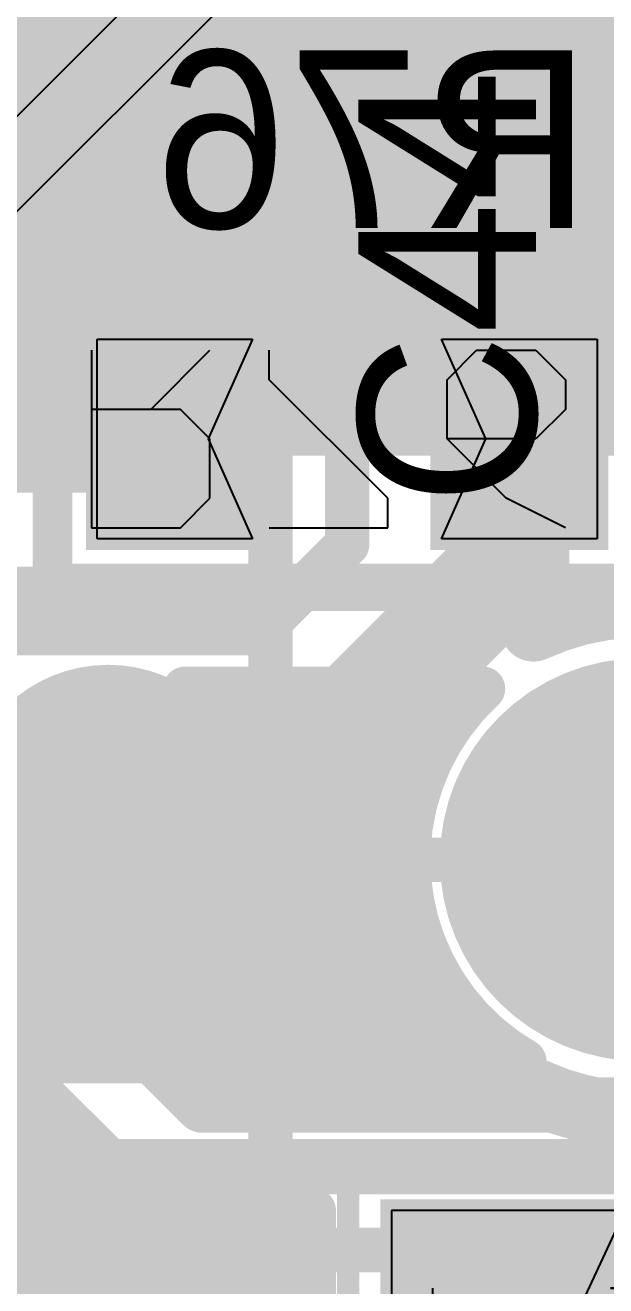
# Model space of a CAD drawing. Header units: millimetres. Extents: x 0.11 to 5.67, y 0.55 to 4.24.
# Drawn here: x 1.7393 to 1.8421, y 2.9817 to 3.2053 of the extents above; entities that cross this region are included whole.
import ezdxf

# ---------------------------------------------------------------- set-up
doc = ezdxf.new("R2010")
doc.units = ezdxf.units.MM
doc.header["$MEASUREMENT"] = 0
for name, color, linetype in [('BottomLayer', 5, 'Continuous'), ('BottomOverlay', 54, 'Continuous'), ('BottomPaste', 16, 'Continuous'), ('BottomSolder', 6, 'Continuous'), ('InternalPlane1', 76, 'Continuous'), ('InternalPlane2', 16, 'Continuous'), ('Mechanical3', 76, 'Continuous'), ('MultiLayer', 9, 'Continuous'), ('PadHoleLayer', 156, 'Continuous'), ('TopLayer', 1, 'Continuous'), ('TopOverlay', 2, 'Continuous'), ('TopPaste', 8, 'Continuous'), ('TopSolder', 216, 'Continuous'), ('ViaHoleLayer', 16, 'Continuous')]:
    doc.layers.add(name, color=color, linetype=linetype)

# ---------------------------------------------------------------- blocks, each defined once
blk = doc.blocks.new('LED0805_75')
at = {"layer": 'Mechanical3'}
for p, q in [((-0.0561, 0.01771), (-0.0561, -0.00328)), ((-0.03511, -0.00328), (-0.03511, 0.01771)), ((-0.02462, 0.01771), (-0.02462, -0.01378)), ((-0.00887, 0.01771), (-0.02462, 0.01771)), ((-0.00363, 0.01246), (-0.00887, 0.01771)), ((0.01212, 0.01771), (0.00687, 0.01246)), ((0.01212, -0.01378), (0.01212, 0.01771)), ((0.04885, 0.01771), (0.03311, 0.00196)), ((0.04885, -0.01378), (0.04885, 0.01771)), ((-0.00363, -0.00853), (-0.00363, 0.01246)), ((0.03311, 0.00196), (0.0541, 0.00196)), ((-0.0561, -0.00328), (-0.04561, -0.01378)), ((-0.04561, -0.01378), (-0.03511, -0.00328)), ((-0.00887, -0.01378), (-0.00363, -0.00853)), ((-0.02462, -0.01378), (-0.00887, -0.01378)), ((0.00687, -0.01378), (0.01736, -0.01378)), ((0.01736, -0.01378), (0.01212, -0.01378))]:
    blk.add_line(p, q, dxfattribs=at)
at = {"layer": 'TopLayer'}
for points in [[(-0.06004, 0.02756), (-0.06004, -0.02756), (-0.0187, 0.02756), (-0.0187, -0.02756)], [(0.0561, -0.02756), (0.0561, 0.02756), (0.01476, -0.02756), (0.01476, 0.02756)]]:
    blk.add_solid(points, dxfattribs=at)
at = {"layer": 'TopOverlay'}
for points, const_width in [([(-0.07594, 0.03508), (-0.07594, -0.03504)], 0.00394), ([(-0.06476, 0.03504), (-0.07594, 0.03504)], 0.00394), ([(0.06378, 0.03504), (-0.06772, 0.03504)], 0.00394), ([(-0.06772, 0.03504), (-0.06772, -0.03504)], 0.00394), ([(0.06378, 0.03504), (0.06378, -0.03504)], 0.00394), ([(0.00787, 0.01575), (-0.01181, 0)], 0.005), ([(-0.01181, 0.01575), (-0.01181, -0.01575)], 0.005), ([(0.00787, 0.01575), (0.00787, -0.01575)], 0.005), ([(0.00787, -0.01575), (-0.01181, 0)], 0.005), ([(-0.06394, -0.03504), (-0.07602, -0.03504)], 0.00394), ([(0.06378, -0.03504), (-0.06772, -0.03504)], 0.00394)]:
    blk.add_lwpolyline(points, dxfattribs=dict(at, const_width=const_width))
for points, const_width in [([(-0.07693, 0.03508, 1), (-0.07496, 0.03508, 1)], 0.00197), ([(-0.07693, 0.03504, 1), (-0.07496, 0.03504, 1)], 0.00197), ([(-0.0687, 0.03504, 1), (-0.06673, 0.03504, 1)], 0.00197), ([(-0.0687, 0.03504, 1), (-0.06673, 0.03504, 1)], 0.00197), ([(-0.06575, 0.03504, 1), (-0.06378, 0.03504, 1)], 0.00197), ([(0.0628, 0.03504, 1), (0.06476, 0.03504, 1)], 0.00197), ([(0.0628, 0.03504, 1), (0.06476, 0.03504, 1)], 0.00197), ([(-0.01306, 0.01575, 1), (-0.01056, 0.01575, 1)], 0.0025), ([(0.00662, 0.01575, 1), (0.00912, 0.01575, 1)], 0.0025), ([(0.00662, 0.01575, 1), (0.00912, 0.01575, 1)], 0.0025), ([(-0.01306, 0, 1), (-0.01056, 0, 1)], 0.0025), ([(-0.01306, 0, 1), (-0.01056, 0, 1)], 0.0025), ([(-0.01306, -0.01575, 1), (-0.01056, -0.01575, 1)], 0.0025), ([(0.00662, -0.01575, 1), (0.00912, -0.01575, 1)], 0.0025), ([(0.00662, -0.01575, 1), (0.00912, -0.01575, 1)], 0.0025), ([(-0.07701, -0.03504, 1), (-0.07504, -0.03504, 1)], 0.00197), ([(-0.07693, -0.03504, 1), (-0.07496, -0.03504, 1)], 0.00197), ([(-0.0687, -0.03504, 1), (-0.06673, -0.03504, 1)], 0.00197), ([(-0.0687, -0.03504, 1), (-0.06673, -0.03504, 1)], 0.00197), ([(-0.06492, -0.03504, 1), (-0.06295, -0.03504, 1)], 0.00197), ([(0.0628, -0.03504, 1), (0.06476, -0.03504, 1)], 0.00197), ([(0.0628, -0.03504, 1), (0.06476, -0.03504, 1)], 0.00197)]:
    blk.add_lwpolyline(points, format="xyb", close=True, dxfattribs=dict(at, const_width=const_width))
at = {"layer": 'TopPaste'}
for p, q in [((-0.06004, 0.02756), (-0.06004, -0.02756)), ((-0.0187, 0.02756), (-0.06004, 0.02756)), ((-0.0315, 0), (-0.0187, 0.02756)), ((0.0561, 0.02756), (0.01476, 0.02756)), ((0.01476, 0.02756), (0.02756, 0)), ((0.0561, -0.02756), (0.0561, 0.02756)), ((-0.0187, -0.02756), (-0.0315, 0)), ((0.02756, 0), (0.01476, -0.02756)), ((-0.06004, -0.02756), (-0.0187, -0.02756)), ((0.01476, -0.02756), (0.0561, -0.02756))]:
    blk.add_line(p, q, dxfattribs=at)
at = {"layer": 'TopSolder'}
for points in [[(-0.06201, 0.02953), (-0.06201, -0.02953), (-0.01673, 0.02953), (-0.01673, -0.02953)], [(0.05807, -0.02953), (0.05807, 0.02953), (0.0128, -0.02953), (0.0128, 0.02953)]]:
    blk.add_solid(points, dxfattribs=at)
blk = doc.blocks.new('RC0603_B_100')
at = {"layer": 'BottomLayer'}
for points in [[(-0.04429, -0.01772), (-0.01673, -0.01772), (-0.04429, 0.01772), (-0.01673, 0.01772)], [(0.04427, 0.01772), (0.01671, 0.01772), (0.04427, -0.01772), (0.01671, -0.01772)]]:
    blk.add_solid(points, dxfattribs=at)
at = {"layer": 'BottomOverlay', "const_width": 0.00701}
for points in [[(-0.05217, -0.02559), (-0.05217, 0.02559)], [(-0.05217, 0.02559), (0.05217, 0.02559)], [(0.05217, -0.02559), (0.05217, 0.02559)], [(-0.05217, -0.02559), (0.05217, -0.02559)]]:
    blk.add_lwpolyline(points, dxfattribs=at)
at = {"layer": 'BottomOverlay', "const_width": 0.0035}
for points in [[(-0.05392, 0.02559, 1), (-0.05041, 0.02559, 1)], [(-0.05392, 0.02559, 1), (-0.05041, 0.02559, 1)], [(0.05041, 0.02559, 1), (0.05392, 0.02559, 1)], [(0.05041, 0.02559, 1), (0.05392, 0.02559, 1)], [(-0.05392, -0.02559, 1), (-0.05041, -0.02559, 1)], [(-0.05392, -0.02559, 1), (-0.05041, -0.02559, 1)], [(0.05041, -0.02559, 1), (0.05392, -0.02559, 1)], [(0.05041, -0.02559, 1), (0.05392, -0.02559, 1)]]:
    blk.add_lwpolyline(points, format="xyb", close=True, dxfattribs=at)
at = {"layer": 'BottomPaste'}
for p, q in [((-0.04429, -0.01772), (-0.04429, 0.01772)), ((-0.04429, 0.01772), (-0.01673, 0.01772)), ((-0.01673, 0.01772), (-0.02461, 0)), ((0.02458, 0), (0.01671, 0.01772)), ((0.01671, 0.01772), (0.04427, 0.01772)), ((0.04427, 0.01772), (0.04427, -0.01772)), ((-0.02461, 0), (-0.01673, -0.01772)), ((0.01671, -0.01772), (0.02458, 0)), ((-0.01673, -0.01772), (-0.04429, -0.01772)), ((0.04427, -0.01772), (0.01671, -0.01772))]:
    blk.add_line(p, q, dxfattribs=at)
at = {"layer": 'BottomSolder'}
for points in [[(-0.04626, -0.01969), (-0.01476, -0.01969), (-0.04626, 0.01969), (-0.01476, 0.01969)], [(0.04624, 0.01969), (0.01474, 0.01969), (0.04624, -0.01969), (0.01474, -0.01969)]]:
    blk.add_solid(points, dxfattribs=at)
at = {"layer": 'Mechanical3'}
for p, q in [((-0.04528, 0.01575), (-0.04528, -0.01574)), ((-0.03478, 0.00525), (-0.02429, 0.01575)), ((-0.01379, 0.0105), (-0.01379, 0.01575)), ((0.0177, 0.0105), (0.02294, 0.01575)), ((0.02294, 0.01575), (0.03344, 0.01575)), ((0.03344, 0.01575), (0.03869, 0.0105)), ((0.0072, -0.01049), (-0.01379, 0.0105)), ((0.0177, 0.00001), (0.0177, 0.0105)), ((0.03869, 0.0105), (0.03869, 0.00525)), ((-0.02953, 0.00525), (-0.04528, 0.00525)), ((-0.02429, 0.00001), (-0.02953, 0.00525)), ((0.03869, 0.00525), (0.03344, 0.00001)), ((-0.02429, -0.01049), (-0.02429, 0.00001)), ((0.02819, -0.01049), (0.0177, 0.00001)), ((0.03344, 0.00001), (0.0177, 0.00001)), ((-0.02953, -0.01574), (-0.02429, -0.01049)), ((0.0072, -0.01574), (0.0072, -0.01049)), ((0.03869, -0.01574), (0.02819, -0.01049)), ((-0.04528, -0.01574), (-0.02953, -0.01574)), ((-0.01379, -0.01574), (0.0072, -0.01574))]:
    blk.add_line(p, q, dxfattribs=at)
blk = doc.blocks.new('CAP_13_26_236')
at = {"layer": 'BottomLayer', "const_width": 0.02953}
blk.add_lwpolyline([(-0.11067, 0.00276, 1), (-0.08114, 0.00276, 1)], format="xyb", close=True, dxfattribs=at)
at = {"layer": 'BottomSolder', "const_width": 0.0315}
blk.add_lwpolyline([(-0.11165, 0.00276, 1), (-0.08016, 0.00276, 1)], format="xyb", close=True, dxfattribs=at)
at = {"layer": 'InternalPlane1', "const_width": 0.01181}
for points in [[(-0.13694, -0.01638, -0.221695), (-0.13694, 0.02189)], [(-0.05487, 0.02189, -0.221695), (-0.05487, -0.01638)], [(-0.07677, -0.03828, -0.221695), (-0.11504, -0.03828)]]:
    blk.add_lwpolyline(points, format="xyb", dxfattribs=at)
at = {"layer": 'InternalPlane1', "const_width": 0.00591}
for points in [[(-0.13989, -0.01638, 1), (-0.13399, -0.01638, 1)], [(-0.05782, -0.01638, 1), (-0.05192, -0.01638, 1)], [(-0.11799, -0.03828, 1), (-0.11209, -0.03828, 1)], [(-0.07972, -0.03828, 1), (-0.07382, -0.03828, 1)]]:
    blk.add_lwpolyline(points, format="xyb", close=True, dxfattribs=at)
at = {"layer": 'InternalPlane2', "const_width": 0.03575}
blk.add_lwpolyline([(-0.11378, 0.00276, 1), (-0.07803, 0.00276, 1)], format="xyb", close=True, dxfattribs=at)
at = {"layer": 'MultiLayer', "const_width": 0.02953}
blk.add_lwpolyline([(-0.11067, 0.00276, 1), (-0.08114, 0.00276, 1)], format="xyb", close=True, dxfattribs=at)
at = {"layer": 'PadHoleLayer', "const_width": 0.01575}
blk.add_lwpolyline([(-0.10378, 0.00276, 1), (-0.08803, 0.00276, 1)], format="xyb", close=True, dxfattribs=at)
at = {"layer": 'TopLayer', "const_width": 0.02953}
blk.add_lwpolyline([(-0.11067, 0.00276, 1), (-0.08114, 0.00276, 1)], format="xyb", close=True, dxfattribs=at)
at = {"layer": 'TopOverlay', "const_width": 0.00787}
blk.add_lwpolyline([(0.25591, -0.06299), (-0.25591, -0.06299)], dxfattribs=at)
at = {"layer": 'TopSolder', "const_width": 0.0315}
blk.add_lwpolyline([(-0.11165, 0.00276, 1), (-0.08016, 0.00276, 1)], format="xyb", close=True, dxfattribs=at)

msp = doc.modelspace()

# ---------------------------------------------------------------- linework, layer by layer
at = {"layer": 'BottomLayer'}
for points, const_width in [([(1.79626, 3.17323), (1.83366, 3.21063)], 0.00787), ([(1.81398, 3.16589), (1.841, 3.19291)], 0.00787), ([(1.841, 3.19291), (1.95965, 3.19291)], 0.00787), ([(1.83607, 3.18798), (1.89468, 3.18798)], 0.00787), ([(1.8282, 3.18011), (1.89468, 3.18011)], 0.00787), ([(1.79626, 3.11319), (1.79626, 3.17323)], 0.00787), ([(1.82032, 3.17224), (1.89468, 3.17224)], 0.00787), ([(1.81398, 3.16436), (1.89468, 3.16436)], 0.00787), ([(1.81398, 3.16339), (1.85431, 3.16339)], 0.00787), ([(1.6991, 3.1322), (1.76543, 3.1322)], 0.01969), ([(1.76543, 3.1322), (1.76575, 3.13189)], 0.01969), ([(1.82579, 3.13093), (1.82675, 3.13189)], 0.01969), ([(1.82579, 3.11032), (1.82579, 3.13093)], 0.01969), ([(1.78141, 3.06594), (1.82579, 3.11032)], 0.01969), ([(1.78051, 3.09744), (1.79626, 3.11319)], 0.00787), ([(1.68012, 3.09744), (1.78051, 3.09744)], 0.00787), ([(1.75394, 3.06594), (1.78141, 3.06594)], 0.01969), ([(1.79812, 3.04924), (1.8071, 3.05822)], 0.00787), ([(1.81102, 3.05728), (1.84843, 3.05728)], 0.00787), ([(1.803, 3.05413), (1.80721, 3.05413)], 0.00787), ([(1.72996, 3.04625), (1.73759, 3.04625)], 0.00787), ([(1.79446, 3.04625), (1.80859, 3.04625)], 0.00787), ([(1.76378, 3.04232), (1.78141, 3.04232)], 0.00787), ([(1.73408, 3.03838), (1.81166, 3.03838)], 0.00787), ([(1.70969, 3.03063), (1.73748, 3.00284)], 0.00984), ([(1.73527, 3.0315), (1.74523, 3.02154)], 0.00787), ([(1.73627, 3.0305), (1.81693, 3.0305)], 0.00787), ([(1.74414, 3.02263), (1.82589, 3.02263)], 0.00787), ([(1.74523, 3.02154), (1.82765, 3.02154)], 0.00787), ([(1.73748, 3.00284), (2.2367, 3.00284)], 0.00984), ([(1.72058, 2.98808), (2.13113, 2.98808)], 0.00787)]:
    msp.add_lwpolyline(points, dxfattribs=dict(at, const_width=const_width))
for points, const_width in [([(1.83903, 3.19291, 1), (1.84297, 3.19291, 1)], 0.00394), ([(1.83903, 3.19291, 1), (1.84297, 3.19291, 1)], 0.00394), ([(1.8341, 3.18798, 1), (1.83804, 3.18798, 1)], 0.00394), ([(1.82623, 3.18011, 1), (1.83017, 3.18011, 1)], 0.00394), ([(1.79429, 3.17323, 1), (1.79823, 3.17323, 1)], 0.00394), ([(1.79429, 3.17323, 1), (1.79823, 3.17323, 1)], 0.00394), ([(1.81835, 3.17224, 1), (1.82229, 3.17224, 1)], 0.00394), ([(1.81201, 3.16589, 1), (1.81594, 3.16589, 1)], 0.00394), ([(1.81201, 3.16436, 1), (1.81594, 3.16436, 1)], 0.00394), ([(1.81201, 3.16339, 1), (1.81594, 3.16339, 1)], 0.00394), ([(1.76051, 3.1322, 1), (1.77035, 3.1322, 1)], 0.00984), ([(1.76051, 3.1322, 1), (1.77035, 3.1322, 1)], 0.00984), ([(1.76083, 3.13189, 1), (1.77067, 3.13189, 1)], 0.00984), ([(1.82087, 3.13093, 1), (1.83071, 3.13093, 1)], 0.00984), ([(1.82087, 3.13093, 1), (1.83071, 3.13093, 1)], 0.00984), ([(1.82183, 3.13189, 1), (1.83167, 3.13189, 1)], 0.00984), ([(1.82087, 3.11032, 1), (1.83071, 3.11032, 1)], 0.00984), ([(1.82087, 3.11032, 1), (1.83071, 3.11032, 1)], 0.00984), ([(1.79429, 3.11319, 1), (1.79823, 3.11319, 1)], 0.00394), ([(1.79429, 3.11319, 1), (1.79823, 3.11319, 1)], 0.00394), ([(1.77854, 3.09744, 1), (1.78248, 3.09744, 1)], 0.00394), ([(1.77854, 3.09744, 1), (1.78248, 3.09744, 1)], 0.00394), ([(1.74803, 3.06594, 1), (1.75984, 3.06594, 1)], 0.01181), ([(1.74902, 3.06594, 1), (1.75886, 3.06594, 1)], 0.00984), ([(1.77649, 3.06594, 1), (1.78634, 3.06594, 1)], 0.00984), ([(1.77649, 3.06594, 1), (1.78634, 3.06594, 1)], 0.00984), ([(1.80513, 3.05822, 1), (1.80907, 3.05822, 1)], 0.00394), ([(1.80513, 3.05822, 1), (1.80907, 3.05822, 1)], 0.00394), ([(1.80906, 3.05728, 1), (1.81299, 3.05728, 1)], 0.00394), ([(1.80103, 3.05413, 1), (1.80497, 3.05413, 1)], 0.00394), ([(1.80524, 3.05413, 1), (1.80918, 3.05413, 1)], 0.00394), ([(1.79615, 3.04924, 1), (1.80009, 3.04924, 1)], 0.00394), ([(1.79615, 3.04924, 1), (1.80009, 3.04924, 1)], 0.00394), ([(1.79615, 3.04924, 1), (1.80009, 3.04924, 1)], 0.00394), ([(1.73563, 3.04625, 1), (1.73956, 3.04625, 1)], 0.00394), ([(1.79249, 3.04625, 1), (1.79643, 3.04625, 1)], 0.00394), ([(1.80662, 3.04625, 1), (1.81055, 3.04625, 1)], 0.00394), ([(1.76181, 3.04232, 1), (1.76575, 3.04232, 1)], 0.00394), ([(1.76181, 3.04232, 1), (1.76575, 3.04232, 1)], 0.00394), ([(1.77945, 3.04232, 1), (1.78338, 3.04232, 1)], 0.00394), ([(1.77945, 3.04232, 1), (1.78338, 3.04232, 1)], 0.00394), ([(1.77945, 3.04232, 1), (1.78338, 3.04232, 1)], 0.00394), ([(1.80969, 3.03838, 1), (1.81363, 3.03838, 1)], 0.00394), ([(1.7343, 3.0305, 1), (1.73824, 3.0305, 1)], 0.00394), ([(1.81496, 3.0305, 1), (1.8189, 3.0305, 1)], 0.00394), ([(1.74217, 3.02263, 1), (1.74611, 3.02263, 1)], 0.00394), ([(1.82392, 3.02263, 1), (1.82785, 3.02263, 1)], 0.00394), ([(1.74326, 3.02154, 1), (1.7472, 3.02154, 1)], 0.00394), ([(1.74326, 3.02154, 1), (1.7472, 3.02154, 1)], 0.00394), ([(1.82568, 3.02154, 1), (1.82962, 3.02154, 1)], 0.00394), ([(1.82568, 3.02154, 1), (1.82962, 3.02154, 1)], 0.00394), ([(1.73502, 3.00284, 1), (1.73994, 3.00284, 1)], 0.00492), ([(1.73502, 3.00284, 1), (1.73994, 3.00284, 1)], 0.00492)]:
    msp.add_lwpolyline(points, format="xyb", close=True, dxfattribs=dict(at, const_width=const_width))
at = {"layer": 'BottomLayer', "const_width": 0.00787}
for points in [[(1.76378, 3.04232, -0.734567), (1.73237, 3.07972)], [(1.82765, 3.02154, -0.273259), (1.8071, 3.05822)], [(1.79812, 3.04924, -0.198912), (1.78141, 3.04232)], [(1.79812, 3.04924, -0.198912), (1.78141, 3.04232)]]:
    msp.add_lwpolyline(points, format="xyb", dxfattribs=at)
at = {"layer": 'InternalPlane1', "const_width": 0.02591}
msp.add_lwpolyline([(1.74098, 3.06594, 1), (1.76689, 3.06594, 1)], format="xyb", close=True, dxfattribs=at)
at = {"layer": 'InternalPlane2'}
for p, q in [((1.82453, 3.27587), (1.67273, 3.12407)), ((1.67941, 3.1139), (1.83121, 3.2657))]:
    msp.add_line(p, q, dxfattribs=at)
at = {"layer": 'InternalPlane2', "const_width": 0.01181}
msp.add_lwpolyline([(1.6752, 3.11811), (1.82874, 3.27165)], dxfattribs=at)
at = {"layer": 'MultiLayer', "const_width": 0.01181}
msp.add_lwpolyline([(1.74803, 3.06594, 1), (1.75984, 3.06594, 1)], format="xyb", close=True, dxfattribs=at)
at = {"layer": 'TopLayer'}
for points, const_width in [([(0.72047, 3.20373), (2.32579, 3.20373)], 0.00787), ([(0.72047, 3.19586), (2.32579, 3.19586)], 0.00787), ([(0.78211, 3.18798), (2.32579, 3.18798)], 0.00787), ([(0.78845, 3.18011), (2.32579, 3.18011)], 0.00787), ([(0.79104, 3.17224), (2.32579, 3.17224)], 0.00787), ([(0.79103, 3.16436), (2.32579, 3.16436)], 0.00787), ([(1.59611, 3.15649), (2.3248, 3.15649)], 0.00787), ([(1.61395, 3.14861), (1.97486, 3.14861)], 0.00787), ([(1.6191, 3.14074), (1.96653, 3.14074)], 0.00787), ([(1.62099, 3.13287), (1.9624, 3.13287)], 0.00787), ([(1.62303, 3.10532), (1.86122, 3.10532)], 0.00787), ([(1.76757, 3.0876), (1.82032, 3.0876)], 0.00787), ([(1.7703, 3.08562), (1.81833, 3.08562)], 0.00787), ([(1.77664, 3.07775), (1.81251, 3.07775)], 0.00787), ([(1.7126, 3.07185), (1.77067, 3.01378)], 0.00984), ([(1.77922, 3.06987), (1.80905, 3.06987)], 0.00787), ([(1.77922, 3.062), (1.80736, 3.062)], 0.00787), ([(1.81102, 3.05728), (1.84843, 3.05728)], 0.00787), ([(1.77663, 3.05413), (1.80721, 3.05413)], 0.00787), ([(1.77028, 3.04625), (1.80859, 3.04625)], 0.00787), ([(1.76697, 3.04392), (1.77842, 3.03248)], 0.00787), ([(1.77252, 3.03838), (1.81166, 3.03838)], 0.00787), ([(1.77842, 3.03248), (1.81535, 3.03248)], 0.00787), ([(1.73432, 3.02368), (1.75745, 3.00056)], 0.00787), ([(1.72977, 3.01476), (1.74325, 3.01476)], 0.00787), ([(1.77067, 3.01378), (1.90354, 3.01378)], 0.00984), ([(1.71923, 3.00688), (1.75112, 3.00688)], 0.00787), ([(1.08414, 2.99901), (1.7592, 2.99901)], 0.00787), ([(1.77067, 2.99508), (1.79035, 2.99508)], 0.00787), ([(1.79035, 2.92618), (1.79035, 2.99508)], 0.00787), ([(1.07627, 2.99113), (1.79035, 2.99113)], 0.00787), ([(1.0684, 2.98326), (1.79035, 2.98326)], 0.00787)]:
    msp.add_lwpolyline(points, dxfattribs=dict(at, const_width=const_width))
for points, const_width in [([(1.76561, 3.0876, 1), (1.76954, 3.0876, 1)], 0.00394), ([(1.76561, 3.0876, 1), (1.76954, 3.0876, 1)], 0.00394), ([(1.81835, 3.0876, 1), (1.82229, 3.0876, 1)], 0.00394), ([(1.81835, 3.0876, 1), (1.82229, 3.0876, 1)], 0.00394), ([(1.76833, 3.08562, 1), (1.77227, 3.08562, 1)], 0.00394), ([(1.81636, 3.08562, 1), (1.8203, 3.08562, 1)], 0.00394), ([(1.77467, 3.07775, 1), (1.77861, 3.07775, 1)], 0.00394), ([(1.81054, 3.07775, 1), (1.81448, 3.07775, 1)], 0.00394), ([(1.74803, 3.06594, 1), (1.75984, 3.06594, 1)], 0.01181), ([(1.77726, 3.06987, 1), (1.78119, 3.06987, 1)], 0.00394), ([(1.80708, 3.06987, 1), (1.81102, 3.06987, 1)], 0.00394), ([(1.77756, 3.06594, 1), (1.7815, 3.06594, 1)], 0.00394), ([(1.77756, 3.06594, 1), (1.7815, 3.06594, 1)], 0.00394), ([(1.77725, 3.062, 1), (1.78119, 3.062, 1)], 0.00394), ([(1.80539, 3.062, 1), (1.80933, 3.062, 1)], 0.00394), ([(1.80906, 3.05728, 1), (1.81299, 3.05728, 1)], 0.00394), ([(1.77467, 3.05413, 1), (1.7786, 3.05413, 1)], 0.00394), ([(1.80524, 3.05413, 1), (1.80918, 3.05413, 1)], 0.00394), ([(1.76831, 3.04625, 1), (1.77225, 3.04625, 1)], 0.00394), ([(1.80662, 3.04625, 1), (1.81055, 3.04625, 1)], 0.00394), ([(1.765, 3.04392, 1), (1.76894, 3.04392, 1)], 0.00394), ([(1.765, 3.04392, 1), (1.76894, 3.04392, 1)], 0.00394), ([(1.77055, 3.03838, 1), (1.77449, 3.03838, 1)], 0.00394), ([(1.80969, 3.03838, 1), (1.81363, 3.03838, 1)], 0.00394), ([(1.77645, 3.03248, 1), (1.78038, 3.03248, 1)], 0.00394), ([(1.77645, 3.03248, 1), (1.78038, 3.03248, 1)], 0.00394), ([(1.81339, 3.03248, 1), (1.81732, 3.03248, 1)], 0.00394), ([(1.81339, 3.03248, 1), (1.81732, 3.03248, 1)], 0.00394), ([(1.74128, 3.01476, 1), (1.74521, 3.01476, 1)], 0.00394), ([(1.76821, 3.01378, 1), (1.77313, 3.01378, 1)], 0.00492), ([(1.76821, 3.01378, 1), (1.77313, 3.01378, 1)], 0.00492), ([(1.74915, 3.00688, 1), (1.75309, 3.00688, 1)], 0.00394), ([(1.75548, 3.00056, 1), (1.75941, 3.00056, 1)], 0.00394), ([(1.75548, 3.00056, 1), (1.75941, 3.00056, 1)], 0.00394), ([(1.75548, 3.00056, 1), (1.75941, 3.00056, 1)], 0.00394), ([(1.75723, 2.99901, 1), (1.76117, 2.99901, 1)], 0.00394), ([(1.7687, 2.99508, 1), (1.77264, 2.99508, 1)], 0.00394), ([(1.7687, 2.99508, 1), (1.77264, 2.99508, 1)], 0.00394), ([(1.7687, 2.99508, 1), (1.77264, 2.99508, 1)], 0.00394), ([(1.78839, 2.99508, 1), (1.79232, 2.99508, 1)], 0.00394), ([(1.78839, 2.99508, 1), (1.79232, 2.99508, 1)], 0.00394), ([(1.78839, 2.99113, 1), (1.79232, 2.99113, 1)], 0.00394), ([(1.78839, 2.98326, 1), (1.79232, 2.98326, 1)], 0.00394)]:
    msp.add_lwpolyline(points, format="xyb", close=True, dxfattribs=dict(at, const_width=const_width))
at = {"layer": 'TopLayer', "const_width": 0.00787}
for points in [[(1.76757, 3.0876, -0.257669), (1.77953, 3.06594)], [(1.81535, 3.03248, -0.384048), (1.82032, 3.0876)], [(1.77953, 3.06594, -0.265039), (1.76697, 3.04392)], [(1.77067, 2.99508, -0.198912), (1.75745, 3.00056)], [(1.77067, 2.99508, -0.198912), (1.75745, 3.00056)]]:
    msp.add_lwpolyline(points, format="xyb", dxfattribs=at)
at = {"layer": 'ViaHoleLayer', "const_width": 0.00591}
msp.add_lwpolyline([(1.75098, 3.06594, 1), (1.75689, 3.06594, 1)], format="xyb", close=True, dxfattribs=at)

# ---------------------------------------------------------------- block references
for name, p, rotation in [('CAP_13_26_236', (1.84567, 2.96138), 270), ('RC0603_B_100', (1.79626, 3.13189), 360), ('LED0805_75', (1.86024, 2.96752), 180)]:
    msp.add_blockref(name, p, dxfattribs=dict(rotation=rotation))

# ---------------------------------------------------------------- texts
at = {"layer": 'BottomOverlay', "text_generation_flag": 2}
msp.add_text('R76', height=0.031496, dxfattribs=at).set_placement((1.83957, 3.16929))
at = {"layer": 'TopOverlay'}
msp.add_text('C44', height=0.031496, rotation=90, dxfattribs=at).set_placement((1.82972, 3.12008))

doc.saveas('drawing.dxf')
